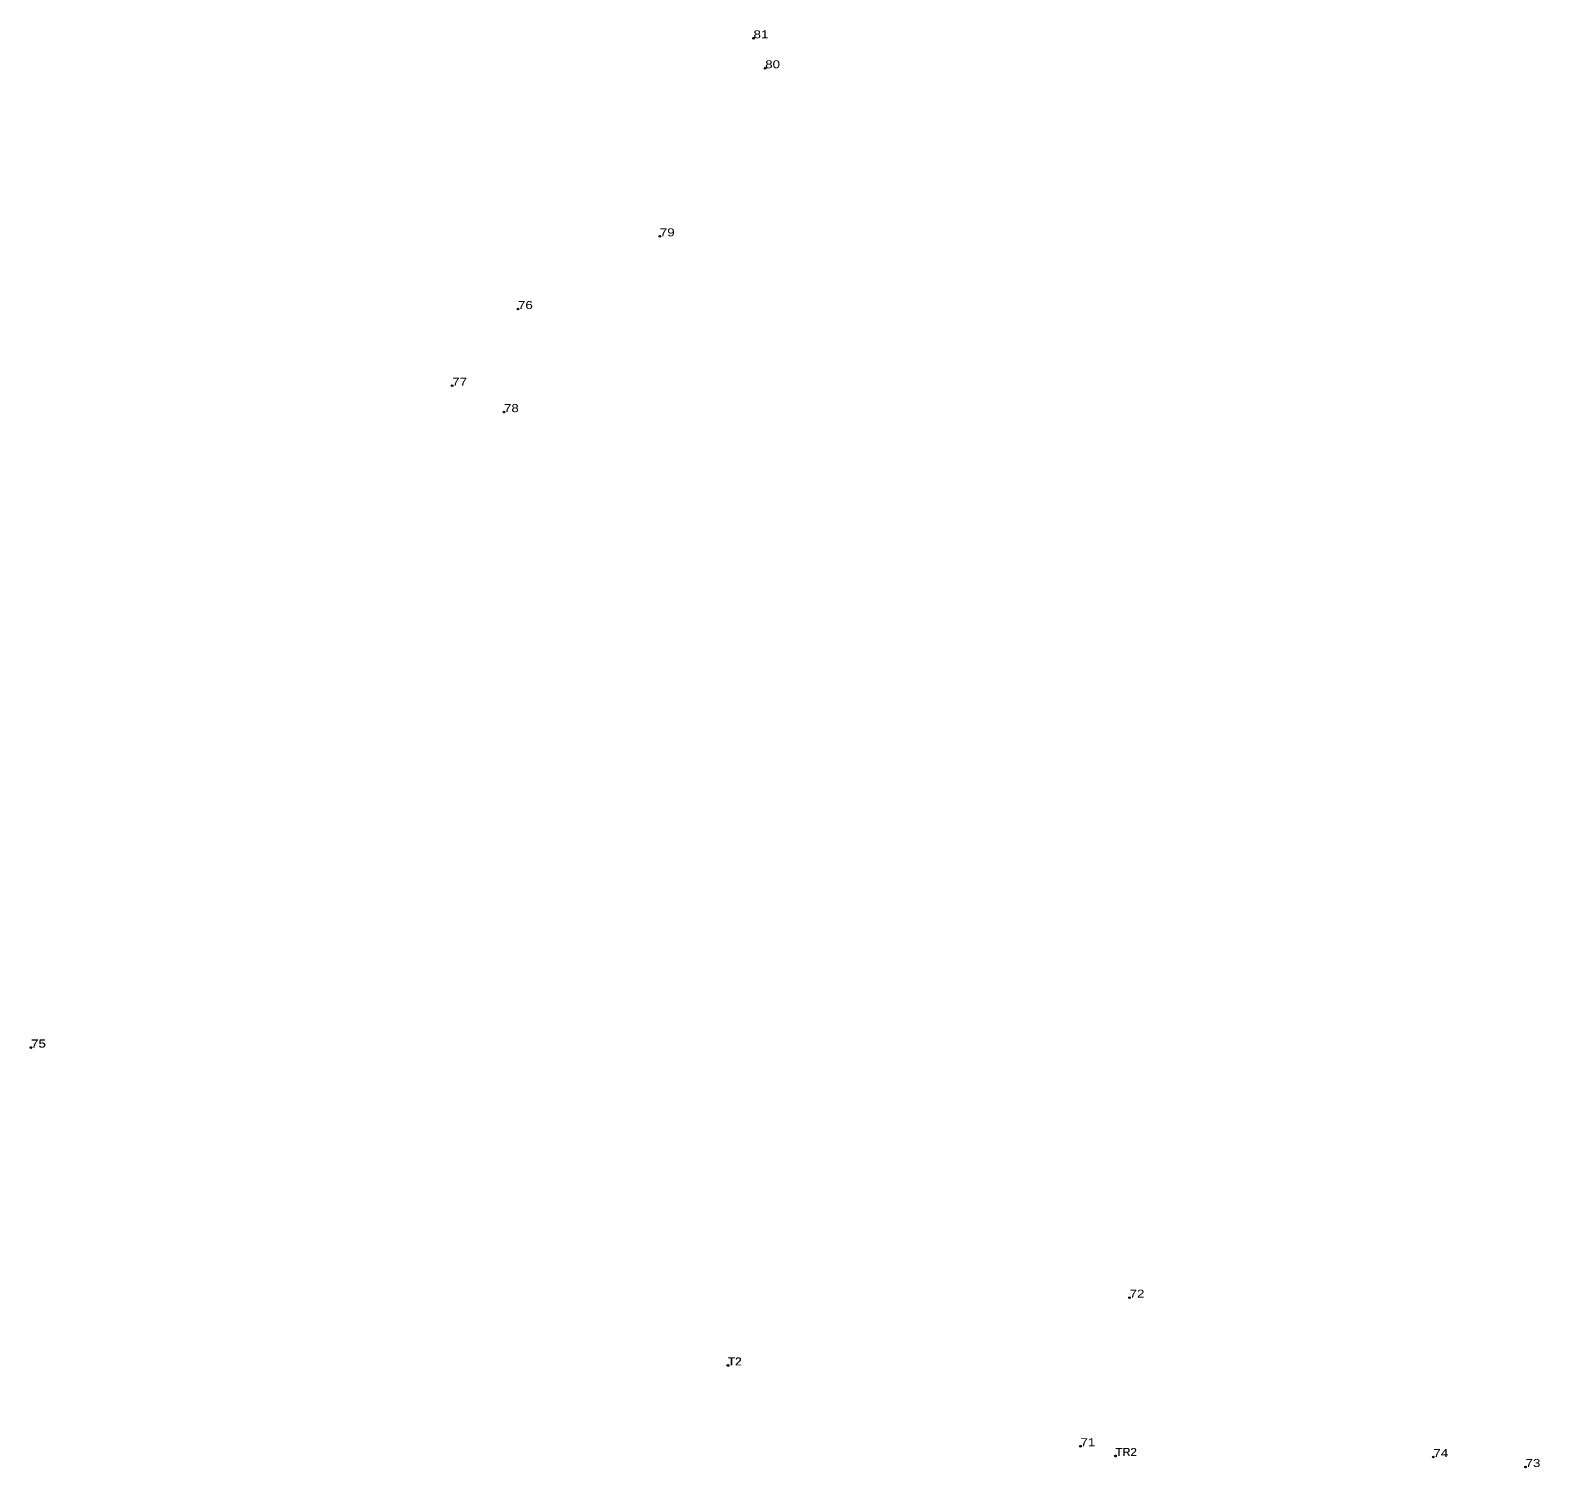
# Model space of a CAD drawing. Header units: metres. Extents: x 535878 to 536628, y 1838796 to 1839521.
# Drawn here: x 535878.1 to 536217.7, y 1839198.1 to 1839521.5 of the extents above; entities that cross this region are included whole.
import ezdxf

# ---------------------------------------------------------------- set-up
doc = ezdxf.new("R2010")
doc.units = ezdxf.units.M
doc.header["$LTSCALE"] = 0.72
doc.header["$PDMODE"] = 32
doc.header["$PDSIZE"] = 0.36
doc.layers.add('12', color=7, linetype='Continuous')
doc.layers.add('7', color=7, linetype='Continuous')

msp = doc.modelspace()

# ---------------------------------------------------------------- linework, layer by layer
at = {"layer": '7'}
for p in [(536040.79, 1839519.63), (536043.41, 1839512.88), (536019.71, 1839475.09), (535987.8, 1839458.73), (535973, 1839441.47), (535984.64, 1839435.54), (535878.26, 1839292.57), (535878.28, 1839292.61), (536125.37, 1839236.33), (536035, 1839221.1), (536035.02, 1839221.09), (536035.08, 1839221.08), (536114.33, 1839202.92), (536122.2, 1839200.72), (536122.26, 1839200.71), (536193.72, 1839200.48), (536214.45, 1839198.24)]:
    msp.add_point(p, dxfattribs=at)

# ---------------------------------------------------------------- texts
at = {"layer": '12'}
for s, width, p in [('81', 1.25, (536040.79, 1839519.63)), ('80', 1.25, (536043.41, 1839512.88)), ('79', 1.25, (536019.71, 1839475.09)), ('76', 1.25, (535987.8, 1839458.73)), ('77', 1.25, (535973, 1839441.47)), ('78', 1.25, (535984.64, 1839435.54)), ('75', 1.25, (535878.26, 1839292.57)), ('75', 1.25, (535878.28, 1839292.61)), ('72', 1.25, (536125.37, 1839236.33)), ('T2', 1.1, (536035, 1839221.1)), ('T2', 1.1, (536035.02, 1839221.09)), ('T2', 1.1, (536035.08, 1839221.08)), ('71', 1.25, (536114.33, 1839202.92)), ('TR2', 1.05, (536122.2, 1839200.72)), ('TR2', 1.05, (536122.26, 1839200.71)), ('74', 1.25, (536193.72, 1839200.48)), ('73', 1.25, (536214.45, 1839198.24))]:
    msp.add_text(s, height=1.8, dxfattribs=dict(at, width=width)).set_placement(p)

doc.saveas('drawing.dxf')
